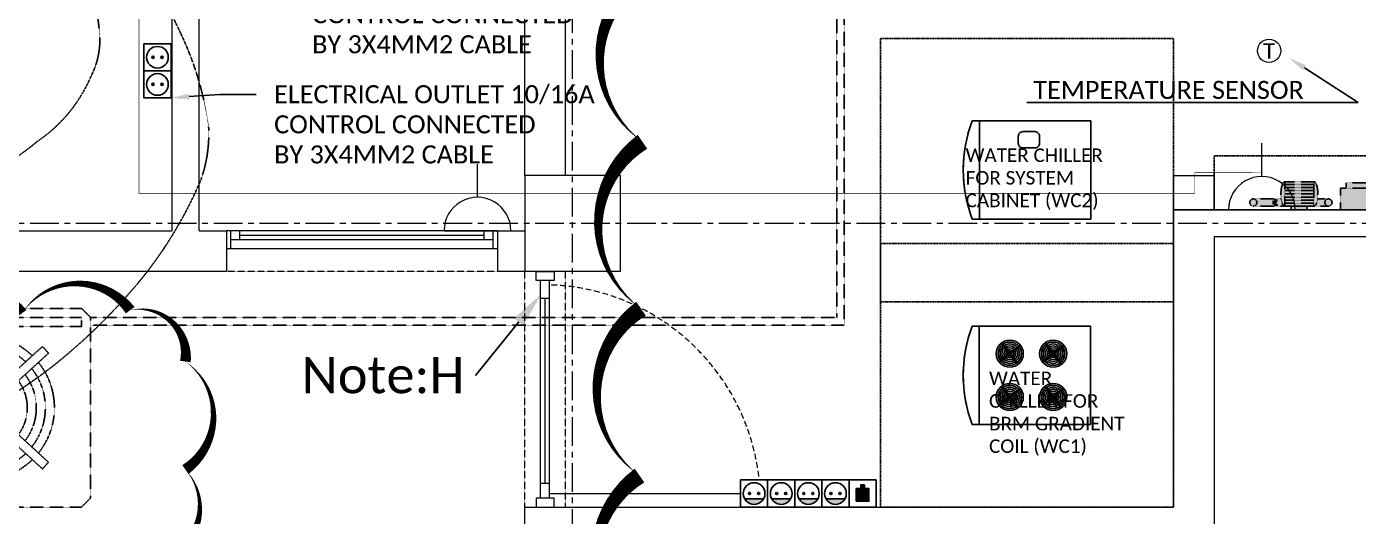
# Model space of a CAD drawing. Header units: millimetres. Extents: x 26027 to 581921, y 7230 to 233891.
# Drawn here: x 455631 to 462997, y 140724 to 143435 of the extents above; entities that cross this region are included whole.
import ezdxf
from ezdxf import colors
from ezdxf.entities.mleader import LeaderData, LeaderLine
from ezdxf.math import Vec2, Vec3

# ---------------------------------------------------------------- set-up
doc = ezdxf.new("R2010")
doc.units = ezdxf.units.MM
doc.header["$LTSCALE"] = 5
doc.set_wipeout_variables(frame=1)
for name, pattern in [('CACHE', [0.375, 0.25, -0.125]), ('CENTER', [50.8, 31.75, -6.35, 6.35, -6.35]), ('FANTOME', [2.5, 1.25, -0.25, 0.25, -0.25, 0.25, -0.25]), ('HIDDEN', [9.525, 6.35, -3.175]), ('HIDDEN2', [0.1875, 0.125, -0.0625])]:
    doc.linetypes.add(name, pattern=pattern)
for name, color, linetype, lineweight in [('Aluminum', 7, 'Continuous', 5), ('Proj', 7, 'HIDDEN2', 5), ('Structure', 20, 'Continuous', 5), ('Walls', 32, 'Continuous', 5)]:
    doc.layers.add(name, color=color, linetype=linetype, lineweight=lineweight)
for name, color, linetype in [('axes', 9, 'Continuous'), ('GE-CLEARANCE', 83, 'FANTOME'), ('GE-ELEC_EQUIPMENT', 232, 'Continuous'), ('GE-EQUIPMENT', 140, 'Continuous'), ('GE-EQUIPMENT_INSERTION', 140, 'Continuous'), ('GE-EQUIPMENT_LIGHT', 141, 'Continuous'), ('GE-EQUIPMENT_OUTLINE', 131, 'CACHE'), ('GE-MM-SCATTER_LINES', 222, 'CACHE'), ('GE-SPECIFICATIONS', 7, 'Continuous'), ('GE-STRUCTURAL_ELEMENTS_CEILING', 204, 'CACHE')]:
    doc.layers.add(name, color=color, linetype=linetype)
for name, color, linetype, lineweight, true_color in [('E-POWR', 7, 'Continuous', 9, 0x4e7e3e), ('EXF', 7, 'Continuous', 0, 0x4e7e3e), ('REV 01', 7, 'Continuous', 0, 0xe41b4d)]:
    doc.layers.add(name, color=color, linetype=linetype, lineweight=lineweight, true_color=true_color)
doc.styles.add('GE-DIMS', font='calibri.ttf')
doc.styles.add('GE-TEXT', font='calibri.ttf')
doc.styles.get("Standard").update_dxf_attribs({"font": 'calibri.ttf'})

# ---------------------------------------------------------------- blocks, each defined once
blk = doc.blocks.new('GE-EUR02460')
at = {"layer": 'GE-MM-SCATTER_LINES'}
for points in [[(-1940.1, -3915, -0.052925), (-2769.7, -3750, -0.10881), (-3173.6, -3515.9, -0.104284), (-3294.3, -3308.8, -0.08099), (-3302.9, -3019.9, -0.080983), (-3120.1, -2375.1, -0.056435), (-2657.8, -1614.2, -0.03216), (-1967.8, -837.7, -0.045456), (-931.8, 0, -0.017391), (-1419.6, 803.5, -0.062199), (-1906.1, 1991.6, -0.077787), (-1968.8, 2530.9, -0.097279), (-1877, 2809.7, -0.066731), (-1477.7, 3276.4, -0.05671), (-876.5, 3692.3, -0.056657), (-300.6, 3915.3, -0.064166)], [(-462.7, 2639.7, 0.092539), (-1021.6, 2445, 0.144993), (-1377, 2141.1, 0.156282), (-1466.8, 1888.6, 0.088425), (-1436.2, 1557.8, 0.041082), (-1231.5, 957, 0.040906), (-971.9, 450.3, 0.047008)]]:
    blk.add_lwpolyline(points, format="xyb", dxfattribs=at)
blk = doc.blocks.new('CHILLER')
at = {"layer": 'GE-STRUCTURAL_ELEMENTS_CEILING', "color": 232, "linetype": 'CACHE'}
for p, q in [((550, 1050), (-450, 1050)), ((550, 1050), (550, 1000)), ((550, 1000), (-450, 1000)), ((-550, 950), (-550, 50)), ((-500, 950), (-500, 50)), ((-550, 50), (-500, 50))]:
    blk.add_line(p, q, dxfattribs=at)
at = {"layer": 'GE-STRUCTURAL_ELEMENTS_CEILING', "color": 232}
for p, q in [((0, 583.9), (-333.4, 888.3)), ((0, 583.9), (333.4, 888.3)), ((-37.1, 550), (-367.2, 851.4)), ((37.1, 550), (367.2, 851.4)), ((-367.2, 248.6), (-37.1, 550)), ((-333.4, 211.7), (0, 516.1)), ((333.4, 211.7), (0, 516.1)), ((367.2, 248.6), (37.1, 550))]:
    blk.add_line(p, q, dxfattribs=at)
blk.add_lwpolyline([(-550, 0), (550, 0), (600, 50), (600, 1050), (550, 1100), (-550, 1100), (-600, 1050), (-600, 50)], close=True, dxfattribs=at)
at = {"layer": 'GE-STRUCTURAL_ELEMENTS_CEILING', "color": 232, "linetype": 'CACHE'}
for radius in [100, 50]:
    blk.add_arc((-450, 950), radius, 90, 180, dxfattribs=at)
at = {"layer": 'GE-STRUCTURAL_ELEMENTS_CEILING', "color": 232}
for radius, start, end in [(475, 134.5856, 140.61952), (400, 45.98076, 134.01924), (350, 46.49348, 133.50652), (475, 39.38048, 45.4144), (300, 47.17763, 132.82237), (400, 141.18588, 218.81412), (350, 141.69861, 218.30139), (250, 48.13661, 131.86339), (200, 49.57819, 130.42181), (350, 321.69861, 38.30139), (400, 321.18588, 38.81412), (300, 142.38275, 217.61725), (250, 143.34173, 216.65827), (200, 144.78332, 215.21668), (150, 51.99151, 128.00849), (200, 324.78332, 35.21668), (250, 323.34173, 36.65827), (300, 322.38275, 37.61725), (150, 147.19663, 212.80337), (150, 327.19663, 32.80337), (200, 229.57819, 310.42181), (150, 231.99151, 308.00849), (350, 226.49348, 313.50652), (300, 227.17763, 312.82237), (250, 228.13661, 311.86339), (475, 219.38048, 225.4144), (400, 225.98076, 314.01924), (475, 314.5856, 320.61952)]:
    blk.add_arc((0, 550), radius, start, end, dxfattribs=at)
blk = doc.blocks.new('GE-EUR00714')
at = {"layer": 'GE-CLEARANCE'}
for p, q in [((1458, 0), (0, 0)), ((0, -1619), (0, 0)), ((1458, -1619), (1458, 0)), ((1458, -1619), (0, -1619))]:
    blk.add_line(p, q, dxfattribs=at)
at = {"layer": 'GE-EQUIPMENT'}
for p, q in [((457, -457), (1001, -457)), ((457, -1112), (457, -457)), ((1001, -457), (1001, -1111.8)), ((457, -1072.9), (1000.6, -1072.9))]:
    blk.add_line(p, q, dxfattribs=at)
blk.add_lwpolyline([(580.8, -739.6), (541.7, -739.6, 0.414214), (516.3, -765), (516.3, -832.4, 0.414214), (541.7, -857.8), (580.8, -857.8, 0.414214), (606.2, -832.4), (606.2, -765, 0.414214)], format="xyb", close=True, dxfattribs=at)
blk.add_arc((728.8, -398.7), 763.3, 249.14252, 290.88957, dxfattribs=at)
at = {"layer": 'GE-EQUIPMENT_OUTLINE'}
for p, q in [((457, -457), (1001, -457)), ((457, -1112), (457, -457)), ((1001, -457), (1001, -1111.8))]:
    blk.add_line(p, q, dxfattribs=at)
blk.add_arc((728.8, -398.7), 763.3, 249.14252, 290.88957, dxfattribs=at)
blk = doc.blocks.new('GE-EUR00713')
at = {"layer": 'GE-CLEARANCE'}
for p, q in [((0, 0), (1458.2, 0)), ((0, -1619.5), (0, 0)), ((1458.2, 0), (1458.2, -1619.5)), ((1458.2, -1619.5), (0, -1619.5))]:
    blk.add_line(p, q, dxfattribs=at)
at = {"layer": 'GE-EQUIPMENT', "color": 140, "linetype": 'Continuous'}
for p, q in [((457, -457.3), (1001, -457.3)), ((457, -1112.3), (457, -457.3)), ((1001, -457.3), (1001, -1112.3)), ((457, -1073.2), (1001.2, -1073.2))]:
    blk.add_line(p, q, dxfattribs=at)
blk.add_arc((729.1, -397.1), 765.2, 249.16794, 290.83206, dxfattribs=at)
at = {"layer": 'GE-EQUIPMENT_LIGHT', "color": 141}
for centre, radius in [((609.1, -664.6), 75), ((609.1, -664.6), 64.4), ((609.1, -664.6), 53.7), ((609.1, -664.6), 43), ((609.1, -664.6), 32.3), ((609.1, -664.6), 21.7), ((609.1, -664.6), 11), ((849.2, -664.6), 75), ((849.2, -664.6), 64.4), ((849.2, -664.6), 53.7), ((849.2, -664.6), 43), ((849.2, -664.6), 32.3), ((849.2, -664.6), 21.7), ((849.2, -664.6), 11), ((609.1, -904.7), 75), ((609.1, -904.7), 64.4), ((609.1, -904.7), 53.7), ((609.1, -904.7), 43), ((609.1, -904.7), 32.3), ((609.1, -904.7), 21.7), ((849.2, -904.7), 75), ((849.2, -904.7), 64.4), ((849.2, -904.7), 53.7), ((849.2, -904.7), 43), ((849.2, -904.7), 32.3), ((849.2, -904.7), 21.7), ((609.1, -904.7), 11), ((849.2, -904.7), 11)]:
    blk.add_circle(centre, radius, dxfattribs=at)
for centre, major_axis, ratio in [((609, -664.5), (59.3, 45.9), 0.064981), ((609, -664.5), (-46, 59.5), 0.0648), ((849.1, -664.5), (59.3, 45.9), 0.064981), ((849.1, -664.5), (-46, 59.5), 0.0648), ((609, -904.6), (59.3, 45.9), 0.064981), ((609, -904.6), (-46, 59.5), 0.0648), ((849.1, -904.6), (59.3, 45.9), 0.064981), ((849.1, -904.6), (-46, 59.5), 0.0648)]:
    blk.add_ellipse(centre, major_axis=major_axis, ratio=ratio, dxfattribs=at)
at = {"layer": 'GE-EQUIPMENT_OUTLINE'}
for p, q in [((457, -457.3), (1001, -457.3)), ((457, -1112.3), (457, -457.3)), ((1001, -457.3), (1001, -1112.3))]:
    blk.add_line(p, q, dxfattribs=at)
blk.add_arc((729.1, -397.1), 765.2, 249.16794, 290.83206, dxfattribs=at)
blk = doc.blocks.new('WATER_BACKUP')
at = {"layer": 'GE-STRUCTURAL_ELEMENTS_CEILING', "transparency": 33554687}
h = blk.add_hatch(color=255, dxfattribs=at)
h.dxf.hatch_style = 1
h.paths.add_polyline_path([(150, -730), (120, -730), (120, -700), (0, -700), (0, -900), (120, -900), (120, -870), (150, -870)])
edge = h.paths.add_edge_path()
edge.add_ellipse((88.3, -391.7), major_axis=(67.5, 0), ratio=0.321932, start_angle=0, end_angle=114.05837)
edge.add_line((60.7, -371.8), (60.7, -217.4))
edge.add_arc((40.7, -217.4), 20, 0, 180)
edge.add_line((20.7, -217.4), (20.7, -426.8))
edge.add_line((20.7, -426.8), (0, -426.8))
edge.add_line((0, -426.8), (0, -514.3))
edge.add_line((0, -514.3), (20.7, -514.3))
edge.add_line((20.7, -514.3), (20.7, -632.7))
edge.add_arc((40.7, -632.7), 20, 180, 360)
edge.add_line((60.7, -632.7), (60.7, -572.6))
edge.add_ellipse((88.3, -552.8), major_axis=(67.5, 0), ratio=0.321932, start_angle=245.94163, end_angle=360)
edge.add_line((155.8, -552.8), (155.8, -391.7))
at = {"layer": 'GE-STRUCTURAL_ELEMENTS_CEILING', "color": 232}
for p, q in [((20.7, -217.4), (20.7, -632.7)), ((60.7, -217.4), (60.7, -371.8)), ((25.7, -350.7), (25.7, -333.4)), ((25.7, -333.4), (40.7, -342.1)), ((40.7, -342.1), (25.7, -350.7)), ((32.1, -327.1), (49.4, -327.1)), ((40.7, -342.1), (32.1, -327.1)), ((49.4, -327.1), (40.7, -342.1)), ((40.7, -342.1), (55.7, -333.4)), ((55.7, -350.7), (40.7, -342.1)), ((55.7, -333.4), (55.7, -350.7)), ((37.6, -391.7), (37.6, -552.8)), ((53.7, -391.7), (53.7, -552.8)), ((71, -391.7), (71, -552.8)), ((88.3, -391.7), (88.3, -552.8)), ((107.4, -391.7), (107.4, -552.8)), ((123.4, -391.7), (123.4, -552.8)), ((140.7, -391.7), (140.7, -552.8)), ((60.7, -572.6), (60.7, -632.7)), ((120, -700), (0, -700)), ((0, -700), (0, -900)), ((120, -700), (120, -730)), ((120, -730), (150, -730)), ((120, -870), (120, -730)), ((150, -870), (150, -730)), ((120, -900), (120, -870)), ((120, -870), (150, -870)), ((120, -900), (0, -900))]:
    blk.add_line(p, q, dxfattribs=at)
at = {"layer": 'GE-STRUCTURAL_ELEMENTS_CEILING', "color": 83, "linetype": 'FANTOME'}
blk.add_lwpolyline([(300, -1000), (300, 0), (0, 0), (0, -1000)], close=True, dxfattribs=at)
at = {"layer": 'GE-STRUCTURAL_ELEMENTS_CEILING', "color": 232}
for points in [[(20.7, -514.3), (0, -514.3), (0, -426.8), (20.7, -426.8)], [(20.7, -391.7), (155.8, -391.7), (155.8, -552.8), (20.7, -552.8)]]:
    blk.add_lwpolyline(points, close=True, dxfattribs=at)
for centre in [(40.7, -217.4), (40.7, -632.7)]:
    blk.add_circle(centre, 20, dxfattribs=at)
blk.add_ellipse((88.3, -391.7), major_axis=(67.5, 0), ratio=0.321932, start_param=0, end_param=3.141593, dxfattribs=at)
at = {"layer": 'GE-STRUCTURAL_ELEMENTS_CEILING', "color": 232, "extrusion": (0, 0, -1)}
blk.add_ellipse((88.3, -552.8), major_axis=(67.5, 0), ratio=0.321932, start_param=0, end_param=3.141593, dxfattribs=at)
blk = doc.blocks.new('NORMAL SOCKET')
at = {"layer": 'E-POWR'}
for p, q in [((0, 308), (0, 615)), ((-308, 0), (308, 0))]:
    blk.add_line(p, q, dxfattribs=at)
blk.add_ellipse((0, 0), major_axis=(33, 306), ratio=1, start_param=4.81904, end_param=7.960633, dxfattribs=at)
blk = doc.blocks.new('GE-230V_PLUG_1_50')
blk.add_wipeout([(0, 150), (150, 150), (150, 0), (0, 0)]).dxf.layer = 'GE-ELEC_EQUIPMENT'
at = {"layer": 'GE-ELEC_EQUIPMENT'}
h = blk.add_hatch(color=256, dxfattribs=at)
h.dxf.hatch_style = 1
h.paths.add_polyline_path([(56, 75, 1), (44, 75, 1)])
h.paths.add_polyline_path([(106, 75, 1), (94, 75, 1)])
blk.add_lwpolyline([(150, 0), (0, 0), (0, 150), (150, 150), (150, 0)], dxfattribs=at)
for centre, radius in [((75, 75), 60), ((50, 75), 6), ((100, 75), 6)]:
    blk.add_circle(centre, radius, dxfattribs=at)
blk = doc.blocks.new('GE-RJ45_1_50')
blk.add_wipeout([(0, 150), (150, 150), (150, 0), (0, 0)]).dxf.layer = 'GE-ELEC_EQUIPMENT'
at = {"layer": 'GE-ELEC_EQUIPMENT'}
h = blk.add_hatch(color=256, dxfattribs=at)
h.dxf.hatch_style = 1
h.paths.add_polyline_path([(110, 102.7), (85, 102.7), (85, 122.7), (65, 122.7), (65, 102.7), (40, 102.7), (40, 32.7), (110, 32.7)])
for points in [[(150, 0), (0, 0), (0, 150), (150, 150), (150, 0)], [(40, 32.7), (110, 32.7), (110, 102.7), (85, 102.7)], [(65, 102.7), (40, 102.7), (40, 32.7)], [(65, 102.7), (65, 122.7), (85, 122.7), (85, 102.7)]]:
    blk.add_lwpolyline(points, dxfattribs=at)
blk = doc.blocks.new('GE-PLUG_RESCUE_CURRENT_1_50')
blk.add_wipeout([(0, 150), (150, 150), (150, 0), (0, 0)]).dxf.layer = 'GE-ELEC_EQUIPMENT'
at = {"layer": 'GE-ELEC_EQUIPMENT'}
h = blk.add_hatch(color=256, dxfattribs=at)
h.dxf.hatch_style = 1
h.paths.add_polyline_path([(56, 75, 1), (44, 75, 1)])
h.paths.add_polyline_path([(106, 75, 1), (94, 75, 1)])
h = blk.add_hatch(color=256, dxfattribs=at)
h.dxf.hatch_style = 1
h.paths.add_polyline_path([(127, 45), (23, 45, 0.57735)])
blk.add_line((127, 45), (23, 45), dxfattribs=at)
blk.add_lwpolyline([(150, 0), (0, 0), (0, 150), (150, 150), (150, 0)], dxfattribs=at)
for centre, radius in [((75, 75), 60), ((50, 75), 6), ((100, 75), 6)]:
    blk.add_circle(centre, radius, dxfattribs=at)
blk = doc.blocks.new('Temperature sensor')
at = {"layer": 'EXF', "color": 41, "true_color": 0xf4ee51}
blk.add_circle((0, 0), 64.4, dxfattribs=at)
at = {"color": 85, "style": 'GE-TEXT'}
blk.add_text('T', height=86.3, rotation=0.03844, dxfattribs=at).set_placement((-32.7, -44.3))

msp = doc.modelspace()

# ---------------------------------------------------------------- hatches: boundary and pattern name
at = {"layer": 'EXF'}
h = msp.add_hatch(dxfattribs=at)
h.set_pattern_fill('CROSS', color=256, scale=10)
edge = h.paths.add_edge_path()
edge.add_line((464555.9, 152806.1), (469284.4, 152806.1))
edge.add_line((469284.4, 152806.1), (471903.7, 152806.1))
edge.add_line((471903.7, 152806.1), (471903.7, 142653.2))
edge.add_line((471903.7, 142653.2), (478231.4, 142645.9))
edge.add_line((478231.4, 142645.9), (478231.4, 142845.2))
edge.add_line((478231.4, 142845.2), (472503.7, 142845.2))
edge.add_line((472503.7, 142845.2), (472503.7, 157840))
edge.add_line((472503.7, 157840), (472504, 159009.2))
edge.add_line((472504, 159009.2), (479768.6, 159009.2))
edge.add_line((479768.6, 159009.2), (479768.6, 159109.2))
edge.add_line((479768.6, 159109.2), (472503.7, 159109.2))
edge.add_line((472503.7, 159109.2), (472503.7, 169315.6))
edge.add_line((472503.7, 169315.6), (478921.1, 169315.6))
edge.add_line((478921.1, 169315.6), (484286.4, 169315.6))
edge.add_line((484286.4, 169315.6), (484286.4, 166351.2))
edge.add_line((484286.4, 166351.2), (484486.4, 166351.2))
edge.add_line((484486.4, 166351.2), (484486.4, 169515.6))
edge.add_line((484486.4, 169515.6), (479083.8, 169515.6))
edge.add_line((479083.8, 169515.6), (479083.8, 190946.9))
edge.add_line((479083.8, 190946.9), (479083.8, 191341.6))
edge.add_line((479083.8, 191341.6), (478883.8, 191341.6))
edge.add_line((478883.8, 191341.6), (478883.8, 195124.3))
edge.add_line((478883.8, 195124.3), (477262.4, 195124.3))
edge.add_line((477262.4, 195124.3), (477262.4, 205421.2))
edge.add_line((477262.4, 205421.2), (474368, 205421.2))
edge.add_line((474368, 205421.2), (469356.9, 205421.2))
edge.add_line((469356.9, 205421.2), (469256.9, 205421.2))
edge.add_line((469256.9, 205421.2), (469256.9, 204391.3))
edge.add_line((469256.9, 204391.3), (469856.9, 204391.3))
edge.add_line((469856.9, 204391.3), (469856.9, 204821.2))
edge.add_line((469856.9, 204821.2), (471179.3, 204821.2))
edge.add_line((471179.3, 204821.2), (471179.3, 204391.3))
edge.add_line((471179.3, 204391.3), (471779.3, 204391.3))
edge.add_line((471779.3, 204391.3), (471779.3, 204821.2))
edge.add_line((471779.3, 204821.2), (476662.4, 204821.2))
edge.add_line((476662.4, 204821.2), (476662.4, 194457.6))
edge.add_line((476662.4, 194457.6), (478283.8, 194457.6))
edge.add_line((478283.8, 194457.6), (478283.8, 169915.6))
edge.add_line((478283.8, 169915.6), (471903.7, 169915.6))
edge.add_line((471903.7, 169915.6), (471903.7, 159212))
edge.add_line((471903.7, 159212), (470513.7, 159212))
edge.add_line((470513.7, 159212), (470513.7, 159112))
edge.add_line((470513.7, 159112), (471903.7, 159112))
edge.add_line((471903.7, 159112), (471903.7, 153006.1))
edge.add_line((471903.7, 153006.1), (462587.4, 153006.1))

# ---------------------------------------------------------------- linework, layer by layer
at = {"layer": 'Aluminum'}
for p, q in [((458235.8, 142305.3, 2.4), (456735.8, 142305.3, 2.4)), ((456760.8, 142205.3, 2.4), (456760.8, 142305.3, 2.4)), ((458210.8, 142255.3, 2.4), (456760.8, 142255.3, 2.4)), ((456810.8, 142255.3, 2.4), (456810.8, 142305.3, 2.4)), ((456810.8, 142280.3, 2.4), (458160.8, 142280.3, 2.4)), ((458160.8, 142255.3, 2.4), (458160.8, 142305.3, 2.4)), ((458210.8, 142205.3, 2.4), (458210.8, 142305.3, 2.4)), ((458235.8, 142205.3, 2.4), (456735.8, 142205.3, 2.4)), ((458473.9, 140824.9, 2.4), (458473.9, 142029.9, 2.4)), ((458523.9, 140824.9, 2.4), (458523.9, 142029.9, 2.4)), ((458523.9, 141929.9, 2.4), (458473.9, 141929.9, 2.4)), ((458498.9, 140904.9, 2.4), (458498.9, 141929.9, 2.4)), ((458523.9, 140904.9, 2.4), (458473.9, 140904.9, 2.4)), ((458523.9, 140849.9, 2.4), (459688.5, 140849.9, 2.4))]:
    msp.add_line(p, q, dxfattribs=at)
at = {"layer": 'Aluminum', "elevation": 2.4}
for points in [[(458548.9, 142029.9), (458448.9, 142029.9), (458448.9, 142079.9), (458548.9, 142079.9)], [(458548.9, 140824.9), (458448.9, 140824.9), (458448.9, 140774.9), (458548.9, 140774.9)]]:
    msp.add_lwpolyline(points, close=True, dxfattribs=at)
at = {"layer": 'Aluminum', "linetype": 'HIDDEN'}
msp.add_arc((458484.9, 140801, 2.4), 1204.6, 2.33079, 88.14613, dxfattribs=at)
at = {"layer": 'axes', "linetype": 'CENTER', "lineweight": 0}
for p, q in [((458650.8, 120285.6, 2.4), (458650.8, 160790.3, 2.4)), ((581030.5, 142345.3, 2.4), (449113.3, 142345.3, 2.4))]:
    msp.add_line(p, q, dxfattribs=at)
at = {"layer": 'Proj'}
for p, q in [((456735.8, 142080.3, 2.4), (458235.8, 142080.3, 2.4)), ((458383.9, 142079.9, 2.4), (458383.9, 140774.9, 2.4)), ((458608.9, 142079.9, 2.4), (458608.9, 140774.9, 2.4))]:
    msp.add_line(p, q, dxfattribs=at)
at = {"layer": 'Structure', "elevation": 2.4}
msp.add_lwpolyline([(458385.8, 142080.3), (458915.8, 142080.3), (458915.8, 142610.3), (458385.8, 142610.3)], close=True, dxfattribs=at)
at = {"layer": 'Walls'}
for p, q in [((456435.8, 142305.3, 2.4), (456435.8, 148110.3, 2.4)), ((456585.8, 142305.3, 2.4), (456585.8, 145900.9, 2.4)), ((451718.1, 142305.3, 2.4), (456435.8, 142305.3, 2.4)), ((456585.8, 142305.3, 2.4), (456735.8, 142305.3, 2.4)), ((456735.8, 142305.3, 2.4), (456735.8, 142080.3, 2.4)), ((458235.8, 142305.3, 2.4), (458385.8, 142305.3, 2.4)), ((458235.8, 142305.3, 2.4), (458235.8, 142080.3, 2.4)), ((451718.1, 142080.3, 2.4), (456735.8, 142080.3, 2.4)), ((458235.8, 142080.3, 2.4), (458385.8, 142080.3, 2.4))]:
    msp.add_line(p, q, dxfattribs=at)
at = {"layer": 'Walls', "elevation": 2.4}
for points in [[(458610.8, 142610.3), (458610.8, 143935.3), (462198.5, 143935.3), (462198.5, 145900.9)], [(458385.8, 142610.3), (458385.8, 144160.3), (462048.5, 144160.3)], [(458385.8, 142610.3), (458385.8, 142635.3)], [(458385.8, 140457.8), (458385.8, 140774.9), (461973.5, 140775.3), (461973.5, 142420.3), (465585.8, 142420.3)], [(465585.8, 142270.3), (462198.5, 142270.3), (462198.5, 140450.3)], [(458383.9, 140774.9), (458385.8, 140774.9)]]:
    msp.add_lwpolyline(points, dxfattribs=at)
msp.add_lwpolyline([(462198.5, 142420.3), (461973.5, 142420.3), (461973.5, 142610.3), (462198.5, 142610.3)], close=True, dxfattribs=at)

# ---------------------------------------------------------------- block references
at = {"color": 85}
msp.add_blockref('Temperature sensor', (462503.1, 143301), dxfattribs=at)
at = {"layer": 'E-POWR', "color": 85, "xscale": 0.6, "yscale": 0.6, "zscale": 0.6}
msp.add_blockref('NORMAL SOCKET', (462463.1, 142420.3, 2.4), dxfattribs=at)
at = {"layer": 'GE-EQUIPMENT_INSERTION'}
for name, p, rotation in [('GE-EUR00714', (461973.5, 143369.7, 2.4), 270), ('WATER_BACKUP', (462198.5, 142420.3, 2.4), 89.99999999999999), ('GE-EUR00713', (461973.5, 142233.5, 2.4), 270)]:
    msp.add_blockref(name, p, dxfattribs=dict(at, rotation=rotation))

# ---------------------------------------------------------------- texts
at = {"layer": 'GE-SPECIFICATIONS', "char_height": 75, "attachment_point": 1}
for s, width, insert in [('WATER CHILLER FOR SYSTEM CABINET (WC2)', 778.91, (460824.7, 142760.4)), ('WATER CHILLER FOR BRM GRADIENT COIL (WC1)', 754.111, (460954.2, 141525.1))]:
    msp.add_mtext_dynamic_manual_height_columns(s, width=width, gutter_width=500, heights=[0], dxfattribs=dict(at, insert=insert))

# ---------------------------------------------------------------- leaders
at = {"layer": 'E-POWR'}
ml = msp.add_multileader_mtext('Standard', dxfattribs=at)
ml.set_content('TEMPERATURE SENSOR', color=256)
ml.set_leader_properties()
ml.build(insert=Vec2(0, 0))
ml.multileader.update_dxf_attribs({"text_right_attachment_type": 6, "dogleg_length": 200, "arrow_head_size": 100})
ctx = ml.context
ctx.base_point, ctx.char_height, ctx.arrow_head_size, ctx.landing_gap_size, ctx.plane_origin = Vec3(461089.8, 143083.9), 100, 100, 100, Vec3(468382, 142236.1)
ctx.right_attachment, ctx.text_align_type = 6, 2
notes = []
notes.append((ctx, [(1, (1, 1, 0), (462995.3, 143014.6), (-1, 0), 200, [(0, [(462614.2, 143261.3)], 0, [])])]))
ctx.mtext.insert, ctx.mtext.width, ctx.mtext.defined_height, ctx.mtext.alignment, ctx.mtext.flow_direction = Vec3(462695.3, 143134.6), 2204.136, 405.7, 3, 5
at = {"layer": 'GE-SPECIFICATIONS'}
ml = msp.add_multileader_mtext('Standard', dxfattribs=at)
ml.set_content('Note:H', color=7, style='GE-DIMS')
ml.set_leader_properties(color=83)
ml.build(insert=Vec2(0, 0))
ml.multileader.update_dxf_attribs({"has_dogleg": 0, "dogleg_length": 0.36, "arrow_head_size": 200, "scale": 0.02})
ctx = ml.context
ctx.base_point, ctx.scale, ctx.char_height, ctx.arrow_head_size, ctx.landing_gap_size, ctx.plane_origin = Vec3(457134.4, 141503.9, 2.4), 0.02, 200, 200, 60, Vec3(458053.9, 141605.3, 2.4)
ctx.text_align_type, ctx.attachment_type = 2, 1
notes.append((ctx, [(0, (1, 1, 0), (458114.6, 141503.9, 2.4), (-1, 0), 0.72, [(0, [(458478.3, 141955.5, 2.4)], 0, [])])]))
ctx.mtext.insert, ctx.mtext.width, ctx.mtext.defined_height, ctx.mtext.alignment, ctx.mtext.flow_direction = Vec3(458053.9, 141605.3, 2.4), 1317.386, 282.8, 3, 5
for ctx, leaders in notes:
    for number, flags, end, landing, length, lines in leaders:
        leader = LeaderData()
        leader.index, (leader.has_last_leader_line, leader.has_dogleg_vector, leader.attachment_direction) = number, flags
        leader.last_leader_point, leader.dogleg_vector, leader.dogleg_length = Vec3(end), Vec3(landing), length
        for number, points, colour, breaks in lines:
            line = LeaderLine()
            line.index, line.vertices, line.color, line.breaks = number, Vec3.list(points), colors.encode_raw_color(colour), breaks
            leader.lines.append(line)
        ctx.leaders.append(leader)

# ---------------------------------------------------------------- next in the draw order: block references
at = {"layer": 'GE-ELEC_EQUIPMENT'}
for name, p in [('GE-PLUG_RESCUE_CURRENT_1_50', (459579.7, 140775.1, 2.4)), ('GE-RJ45_1_50', (460179.7, 140775.1, 2.4))]:
    msp.add_blockref(name, p, dxfattribs=at)
at = {"layer": 'GE-EQUIPMENT_INSERTION', "rotation": 189.9999999999999}
msp.add_blockref('GE-EUR02460', (454259.3, 145029.8), dxfattribs=at)

# ---------------------------------------------------------------- next in the draw order: hatches: boundary and pattern name
h = msp.add_hatch()
h.set_pattern_fill('CROSS', color=85, scale=10)
h.set_pattern_definition([(0, (368880, 104830), (63.5, 63.5), [31.75, -95.25]), (90, (368895.875, 104814.125), (-63.5, 63.5), [31.75, -95.25])])
edge = h.paths.add_edge_path()
edge.add_line((457685.6, 145694.3), (457685.6, 152806.1))
edge.add_line((457685.6, 152806.1), (462487.4, 152806.1))
edge.add_line((462487.4, 152806.1), (462487.4, 145900.9))
edge.add_line((462487.4, 145900.9), (462587.4, 145901.1))
edge.add_line((462587.4, 145901.1), (462587.4, 152806.1))
edge.add_line((462587.4, 152806.1), (464555.9, 152806.1))
edge.add_line((464555.9, 152806.1), (469284.4, 152806.1))
edge.add_line((469284.4, 152806.1), (471903.7, 152806.1))
edge.add_line((471903.7, 152806.1), (471903.7, 142653.2))
edge.add_line((471903.7, 142653.2), (478231.4, 142645.9))
edge.add_line((478231.4, 142645.9), (478231.4, 142845.2))
edge.add_line((478231.4, 142845.2), (472503.7, 142845.2))
edge.add_line((472503.7, 142845.2), (472503.7, 157840))
edge.add_line((472503.7, 157840), (472504, 159009.2))
edge.add_line((472504, 159009.2), (479768.6, 159009.2))
edge.add_line((479768.6, 159009.2), (479768.6, 159109.2))
edge.add_line((479768.6, 159109.2), (472503.7, 159109.2))
edge.add_line((472503.7, 159109.2), (472503.7, 169315.6))
edge.add_line((472503.7, 169315.6), (478921.1, 169315.6))
edge.add_line((478921.1, 169315.6), (484286.4, 169315.6))
edge.add_line((484286.4, 169315.6), (484286.4, 166351.2))
edge.add_line((484286.4, 166351.2), (484486.4, 166351.2))
edge.add_line((484486.4, 166351.2), (484486.4, 169515.6))
edge.add_line((484486.4, 169515.6), (479083.8, 169515.6))
edge.add_line((479083.8, 169515.6), (479083.8, 190946.9))
edge.add_line((479083.8, 190946.9), (479083.8, 191341.6))
edge.add_line((479083.8, 191341.6), (478883.8, 191341.6))
edge.add_line((478883.8, 191341.6), (478883.8, 195124.3))
edge.add_line((478883.8, 195124.3), (477262.4, 195124.3))
edge.add_line((477262.4, 195124.3), (477262.4, 205421.2))
edge.add_line((477262.4, 205421.2), (474368, 205421.2))
edge.add_line((474368, 205421.2), (469356.9, 205421.2))
edge.add_line((469356.9, 205421.2), (469256.9, 205421.2))
edge.add_line((469256.9, 205421.2), (469256.9, 204391.3))
edge.add_line((469256.9, 204391.3), (469856.9, 204391.3))
edge.add_line((469856.9, 204391.3), (469856.9, 204821.2))
edge.add_line((469856.9, 204821.2), (471179.3, 204821.2))
edge.add_line((471179.3, 204821.2), (471179.3, 204391.3))
edge.add_line((471179.3, 204391.3), (471779.3, 204391.3))
edge.add_line((471779.3, 204391.3), (471779.3, 204821.2))
edge.add_line((471779.3, 204821.2), (476662.4, 204821.2))
edge.add_line((476662.4, 204821.2), (476662.4, 194457.6))
edge.add_line((476662.4, 194457.6), (478283.8, 194457.6))
edge.add_line((478283.8, 194457.6), (478283.8, 169915.6))
edge.add_line((478283.8, 169915.6), (471903.7, 169915.6))
edge.add_line((471903.7, 169915.6), (471903.7, 159212))
edge.add_line((471903.7, 159212), (470513.7, 159212))
edge.add_line((470513.7, 159212), (470513.7, 159112))
edge.add_line((470513.7, 159112), (471903.7, 159112))
edge.add_line((471903.7, 159112), (471903.7, 153006.1))
edge.add_line((471903.7, 153006.1), (462587.4, 153006.1))
edge.add_line((462587.4, 153006.1), (462487.4, 152906.1))
edge.add_line((462487.4, 152906.1), (457585.6, 152906.1))
edge.add_line((457585.6, 152906.1), (457585.6, 145694.3))

# ---------------------------------------------------------------- next in the draw order: linework, layer by layer
at = {"layer": 'E-POWR', "const_width": 3}
msp.add_lwpolyline([(452677.3, 150019.3), (455195.6, 150019.3), (456252.2, 150019.3), (456251.8, 147761), (456252.2, 142512), (462092.6, 142512), (462092.6, 142626.8), (462463.7, 142627)], dxfattribs=at)
at = {"layer": 'REV 01', "elevation": 0}
msp.add_lwpolyline([(454410.3, 141814.9, 0, 59.8, -0.520567), (455008.2, 141831.7, 0, 59.8, -0.520567), (455606.1, 141848.5, 0, 59.8, -0.520567), (456204, 141865.3, 0, 59.8, -0.520567), (456509.2, 141581, 0, 59.8, -0.520567), (456509.2, 140982.9, 0, 59.8, -0.520567), (456400.4, 140493.6, 0, 59.8, -0.520567), (455802.3, 140493.6, 0, 59.8, -0.520567), (455204.1, 140493.6, 0, 59.8, -0.520567), (454606, 140493.6, 0, 59.8, -0.520567), (454328.7, 140789.9, 0, 59.8, -0.520567), (454376.2, 141386.2, 0, 59.8, -0.520567)], format="xyseb", close=True, dxfattribs=at)

# ---------------------------------------------------------------- next in the draw order: block references
at = {"layer": 'E-POWR', "color": 85, "xscale": 0.6, "yscale": 0.6, "zscale": 0.6}
msp.add_blockref('NORMAL SOCKET', (458124.6, 142305.3, 2.4), dxfattribs=at)
at = {"layer": 'GE-ELEC_EQUIPMENT'}
msp.add_blockref('GE-PLUG_RESCUE_CURRENT_1_50', (459729.7, 140775.1, 2.4), dxfattribs=at)
at = {"layer": 'GE-STRUCTURAL_ELEMENTS_CEILING'}
msp.add_blockref('CHILLER', (455384.7, 140775.2), dxfattribs=at)

# ---------------------------------------------------------------- next in the draw order: leaders
at = {"layer": 'E-POWR'}
ml = msp.add_multileader_mtext('Standard', dxfattribs=at)
ml.set_content('ELECTRICAL OUTLET 10/16A\\PCONTROL CONNECTED \\PBY 3X4MM2 CABLE', color=256)
ml.set_leader_properties()
ml.build(insert=Vec2(0, 0))
ml.multileader.update_dxf_attribs({"text_right_attachment_type": 6, "dogleg_length": 200, "arrow_head_size": 100})
ctx = ml.context
ctx.base_point, ctx.char_height, ctx.arrow_head_size, ctx.landing_gap_size, ctx.plane_origin = Vec3(457110, 143669.7), 100, 100, 100, Vec3(462529.2, 143315.9)
ctx.right_attachment = 6
notes = []
notes.append((ctx, [(0, (1, 1, 0), (456910, 143669.7), (1, 0), 200, [(0, [(456750, 144120)], 0, [])])]))
ctx.mtext.insert, ctx.mtext.width, ctx.mtext.defined_height, ctx.mtext.flow_direction = Vec3(457210, 143720.5), 4695.582, 338, 5
for ctx, leaders in notes:
    for number, flags, end, landing, length, lines in leaders:
        leader = LeaderData()
        leader.index, (leader.has_last_leader_line, leader.has_dogleg_vector, leader.attachment_direction) = number, flags
        leader.last_leader_point, leader.dogleg_vector, leader.dogleg_length = Vec3(end), Vec3(landing), length
        for number, points, colour, breaks in lines:
            line = LeaderLine()
            line.index, line.vertices, line.color, line.breaks = number, Vec3.list(points), colors.encode_raw_color(colour), breaks
            leader.lines.append(line)
        ctx.leaders.append(leader)

# ---------------------------------------------------------------- next in the draw order: block references
at = {"layer": 'GE-ELEC_EQUIPMENT', "rotation": 180}
msp.add_blockref('GE-230V_PLUG_1_50', (456429.8, 143340, -7.1), dxfattribs=at)
at = {"layer": 'GE-ELEC_EQUIPMENT'}
msp.add_blockref('GE-PLUG_RESCUE_CURRENT_1_50', (459879.7, 140775.1, 2.4), dxfattribs=at)

# ---------------------------------------------------------------- next in the draw order: block references
at = {"layer": 'GE-ELEC_EQUIPMENT', "rotation": 180}
msp.add_blockref('GE-230V_PLUG_1_50', (456429.8, 143190, -7.1), dxfattribs=at)
at = {"layer": 'GE-ELEC_EQUIPMENT'}
msp.add_blockref('GE-PLUG_RESCUE_CURRENT_1_50', (460029.7, 140775.1, 2.4), dxfattribs=at)

# ---------------------------------------------------------------- next in the draw order: linework, layer by layer
at = {"layer": 'GE-STRUCTURAL_ELEMENTS_CEILING', "color": 232, "linetype": 'CACHE'}
msp.add_lwpolyline([(455984.7, 141825.2), (460112.4, 141825.2), (460112.4, 143633), (462854.5, 143633), (462854.5, 145984.8), (463787.3, 145984.8), (463787.3, 145900.9)], dxfattribs=at)
at = {"layer": 'GE-STRUCTURAL_ELEMENTS_CEILING', "color": 232, "linetype": 'CACHE', "elevation": 2.4}
msp.add_lwpolyline([(463757.4, 145900.9), (463757.4, 145953.8), (462886.9, 145953.8), (462886.9, 143603.2), (460153.1, 143603.2), (460153.1, 141782.1), (455984.7, 141782.1)], dxfattribs=at)
at = {"layer": 'REV 01', "elevation": 2.4}
msp.add_lwpolyline([(459012.6, 140026, 0, 92.4, -0.520567), (459020.9, 140949.8, 0, 92.4, -0.520567), (459029.2, 141873.5, 0, 92.4, -0.520567), (459037.4, 142797.3, 0, 92.4, -0.520567), (459045.7, 143721, 0, 92.4, -0.520567), (459054, 144644.8, 0, 92.4, -0.520567), (459062.2, 145568.5, 0, 92.4, -0.520567), (459070.5, 146492.3, 0, 92.4, -0.520567), (459076.5, 147160.4, 0, 92.4, -0.520567), (460000.2, 147149.9, 0, 92.4, -0.520567), (460923.9, 147139.4, 0, 92.4, -0.520567), (461847.7, 147128.9, 0, 92.4, -0.520567), (462771.4, 147118.5, 0, 92.4, -0.520567), (463695.1, 147108, 0, 92.4, -0.520567)], format="xyseb", dxfattribs=at)

# ---------------------------------------------------------------- next in the draw order: leaders
at = {"layer": 'E-POWR'}
ml = msp.add_multileader_mtext('Standard', dxfattribs=at)
ml.set_content('ELECTRICAL OUTLET 10/16A\\PCONTROL CONNECTED \\PBY 3X4MM2 CABLE', color=256)
ml.set_leader_properties()
ml.build(insert=Vec2(0, 0))
ml.multileader.update_dxf_attribs({"text_right_attachment_type": 6, "dogleg_length": 200, "arrow_head_size": 100})
ctx = ml.context
ctx.base_point, ctx.char_height, ctx.arrow_head_size, ctx.landing_gap_size, ctx.plane_origin = Vec3(456900, 143060, -7.1), 100, 100, 100, Vec3(461914.5, 142235.9, -7.1)
ctx.right_attachment = 6
notes = []
notes.append((ctx, [(0, (1, 1, 0), (456700, 143060, -7.1), (1, 0), 200, [(0, [(456429.8, 143040, -7.1)], 0, [])])]))
ctx.mtext.insert, ctx.mtext.width, ctx.mtext.defined_height, ctx.mtext.flow_direction = Vec3(457000, 143110.7, -7.1), 4695.582, 338, 5
for ctx, leaders in notes:
    for number, flags, end, landing, length, lines in leaders:
        leader = LeaderData()
        leader.index, (leader.has_last_leader_line, leader.has_dogleg_vector, leader.attachment_direction) = number, flags
        leader.last_leader_point, leader.dogleg_vector, leader.dogleg_length = Vec3(end), Vec3(landing), length
        for number, points, colour, breaks in lines:
            line = LeaderLine()
            line.index, line.vertices, line.color, line.breaks = number, Vec3.list(points), colors.encode_raw_color(colour), breaks
            leader.lines.append(line)
        ctx.leaders.append(leader)

doc.saveas('drawing.dxf')
